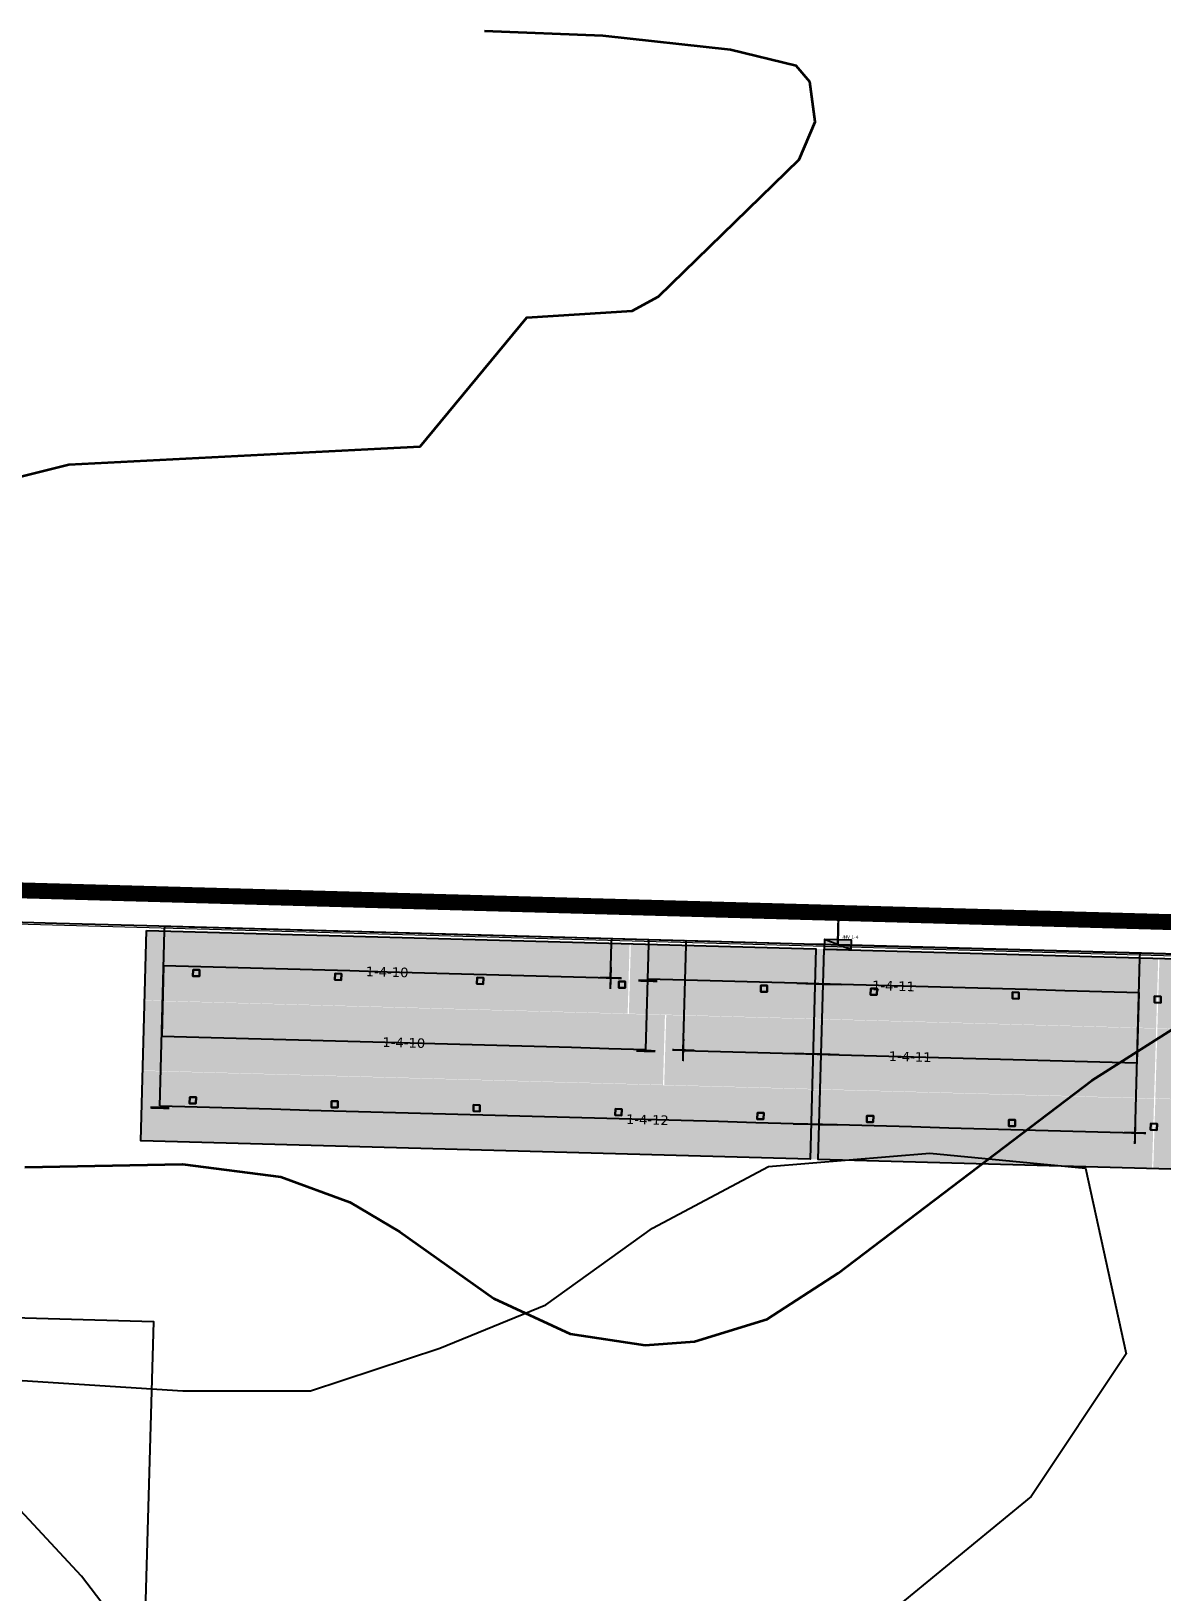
# Model space of a CAD drawing. Header units: metres. Extents: x 1477905 to 1478744, y 4202276 to 4202610.
# Drawn here: x 1478113.26 to 1478148.85, y 4202428.4 to 4202477.51 of the extents above; entities that cross this region are included whole.
import ezdxf

# ---------------------------------------------------------------- set-up
doc = ezdxf.new("R2010")
doc.units = ezdxf.units.M
doc.layers.add('Nouveau Terrain - CN - Courbes', color=22, linetype='Continuous', lineweight=0)
for name, color, linetype in [('PVcase AC Cables (Inverter - Transformer)', 181, 'Continuous'), ('PVcase DC Extensions', 170, 'Continuous'), ('PVcase Device Coloring', 7, 'Continuous'), ('PVcase Device Numbering', 7, 'Continuous'), ('PVcase Inverters', 7, 'Continuous'), ('PVcase Polarity Symbols', 7, 'Continuous'), ('PVcase Poles', 7, 'Continuous'), ('PVcase PV Area', 30, 'Continuous'), ('PVcase PV Modules (full frames)', 142, 'Continuous'), ('PVcase PV Modules (optimised)', 142, 'Continuous'), ('PVcase String Cables', 150, 'Continuous'), ('PVcase Stringing Numbers', 7, 'Continuous'), ('PVcase Strings', 92, 'Continuous'), ('PVcase Trenches', 7, 'Continuous')]:
    doc.layers.add(name, color=color, linetype=linetype)
doc.layers.add('PVcase Offsets', color=240, linetype='Continuous', plot=False)
doc.styles.get("Standard").update_dxf_attribs({"font": 'verdana.ttf'})
doc.styles.add('UBS-Style de texte', font='verdana.ttf')

# ---------------------------------------------------------------- blocks, each defined once
blk = doc.blocks.new('PVcase Inverter (1st tier)')
at = {"layer": 'PVcase Inverters', "color": 0}
blk.add_lwpolyline([(0, 0), (850, 0), (850, 300), (0, 300)], close=True, dxfattribs=at)
blk.add_lwpolyline([(850, 0), (0, 300)], dxfattribs=at)
blk = doc.blocks.new('3P18@15DEG F FX ID2 PVBlock')
at = {"layer": 'PVcase PV Modules (optimised)', "color": 0}
blk.add_polyline3d([(0, 0, 1.774), (21.067, -0.581, 1.774), (20.884, -7.199, 0), (-0.183, -6.618, 0)], close=True, dxfattribs=at)

msp = doc.modelspace()

# ---------------------------------------------------------------- hatches: boundary and pattern name
at = {"layer": 'PVcase Device Coloring', "true_color": 0x18bf00, "transparency": 33554582}
for points in [[(1478116.895, 4202449.21), (1478116.835, 4202447.01), (1478132.039, 4202446.591), (1478132.099, 4202448.791)], [(1478132.14, 4202448.789), (1478132.076, 4202446.59), (1478148.674, 4202446.132), (1478148.739, 4202448.332)], [(1478148.778, 4202448.331), (1478148.713, 4202446.131), (1478164.13, 4202445.706), (1478164.196, 4202447.905)], [(1478116.835, 4202447.001), (1478116.775, 4202444.801), (1478133.152, 4202444.349), (1478133.212, 4202446.549)], [(1478133.253, 4202446.548), (1478133.189, 4202444.348), (1478148.61, 4202443.923), (1478148.674, 4202446.123)], [(1478148.714, 4202446.121), (1478148.648, 4202443.922), (1478165.237, 4202443.464), (1478165.303, 4202445.664)], [(1478116.777, 4202444.791), (1478116.713, 4202442.592), (1478148.545, 4202441.714), (1478148.61, 4202443.913)], [(1478148.649, 4202443.912), (1478148.584, 4202441.713), (1478180.414, 4202440.835), (1478180.48, 4202443.034)]]:
    msp.add_hatch(color=92, dxfattribs=at).paths.add_polyline_path(points, flags=0)
at = {"layer": 'PVcase Device Coloring', "true_color": 0x18bf00, "transparency": 33554672}
msp.add_hatch(color=92, dxfattribs=at).paths.add_polyline_path([(1478138.233, 4202448.921), (1478138.225, 4202448.622), (1478139.075, 4202448.598), (1478139.083, 4202448.898)], flags=0)
msp.add_hatch(color=92, dxfattribs=at).paths.add_polyline_path([(1478138.233, 4202448.921), (1478138.225, 4202448.622), (1478139.075, 4202448.598), (1478139.083, 4202448.898)], flags=0)
msp.add_hatch(color=92, dxfattribs=at).paths.add_polyline_path([(1478138.233, 4202448.921), (1478138.225, 4202448.622), (1478139.075, 4202448.598), (1478139.083, 4202448.898)], flags=0)
msp.add_hatch(color=92, dxfattribs=at).paths.add_polyline_path([(1478138.233, 4202448.921), (1478138.225, 4202448.622), (1478139.075, 4202448.598), (1478139.083, 4202448.898)], flags=0)
msp.add_hatch(color=92, dxfattribs=at).paths.add_polyline_path([(1478138.233, 4202448.921), (1478138.225, 4202448.622), (1478139.075, 4202448.598), (1478139.083, 4202448.898)], flags=0)
msp.add_hatch(color=92, dxfattribs=at).paths.add_polyline_path([(1478138.233, 4202448.921), (1478138.225, 4202448.622), (1478139.075, 4202448.598), (1478139.083, 4202448.898)], flags=0)
msp.add_hatch(color=92, dxfattribs=at).paths.add_polyline_path([(1478138.233, 4202448.921), (1478138.225, 4202448.622), (1478139.075, 4202448.598), (1478139.083, 4202448.898)], flags=0)
msp.add_hatch(color=92, dxfattribs=at).paths.add_polyline_path([(1478138.233, 4202448.921), (1478138.225, 4202448.622), (1478139.075, 4202448.598), (1478139.083, 4202448.898)], flags=0)
msp.add_hatch(color=92, dxfattribs=at).paths.add_polyline_path([(1478138.233, 4202448.921), (1478138.225, 4202448.622), (1478139.075, 4202448.598), (1478139.083, 4202448.898)], flags=0)

# ---------------------------------------------------------------- linework, layer by layer
at = {"layer": 'Nouveau Terrain - CN - Courbes', "linetype": 'Continuous', "lineweight": 35}
for points in [[(1478125.506, 4202464.437, 82), (1478128.866, 4202468.497, 82), (1478132.183, 4202468.707, 82), (1478133.01, 4202469.159, 82), (1478137.433, 4202473.47, 82), (1478137.937, 4202474.652, 82), (1478137.776, 4202475.913, 82), (1478137.338, 4202476.419, 82), (1478135.275, 4202476.921, 82), (1478131.256, 4202477.367, 82), (1478127.534, 4202477.508, 82)], [(1478110.213, 4202462.816, 82), (1478114.445, 4202463.868, 82), (1478124.268, 4202464.374, 82)], [(1478124.268, 4202464.374, 82), (1478125.506, 4202464.437, 82)], [(1478113.061, 4202441.759, 81), (1478118.026, 4202441.852, 81), (1478121.124, 4202441.454, 81), (1478123.291, 4202440.657, 81), (1478124.869, 4202439.728, 81), (1478127.825, 4202437.629, 81), (1478130.232, 4202436.518, 81), (1478132.59, 4202436.16, 81), (1478134.138, 4202436.274, 81), (1478136.426, 4202436.971, 81), (1478138.664, 4202438.421, 81), (1478146.649, 4202444.488, 81), (1478149.72, 4202446.434, 81), (1478152.235, 4202447.276, 81), (1478155.841, 4202448.898, 81), (1478160.765, 4202449.574, 81), (1478172.526, 4202450.202, 81), (1478172.347, 4202450.954, 81), (1478169.458, 4202457.783, 81), (1478169.195, 4202457.751, 81)]]:
    msp.add_polyline3d(points, dxfattribs=at)
at = {"layer": 'PVcase AC Cables (Inverter - Transformer)'}
for points in [[(1478149.602, 4202449.358, 80.241), (1478146.609, 4202449.441, 80.349), (1478143.615, 4202449.523, 80.41), (1478140.622, 4202449.606, 80.47), (1478137.629, 4202449.688, 80.535), (1478134.636, 4202449.771, 80.592), (1478131.643, 4202449.854, 80.602), (1478128.65, 4202449.936, 80.612), (1478125.657, 4202450.019, 80.622), (1478122.664, 4202450.101, 80.583), (1478119.671, 4202450.184, 80.58), (1478116.677, 4202450.266, 80.581), (1478113.684, 4202450.349, 80.599), (1478110.691, 4202450.431, 80.628)], [(1478149.602, 4202449.358, 80.241), (1478146.609, 4202449.441, 80.349), (1478143.615, 4202449.523, 80.41), (1478140.622, 4202449.606, 80.47), (1478137.629, 4202449.688, 80.535), (1478134.636, 4202449.771, 80.592), (1478131.643, 4202449.854, 80.602), (1478128.65, 4202449.936, 80.612), (1478125.657, 4202450.019, 80.622), (1478122.664, 4202450.101, 80.583), (1478119.671, 4202450.184, 80.58), (1478116.677, 4202450.266, 80.581), (1478113.684, 4202450.349, 80.599), (1478110.691, 4202450.431, 80.628)], [(1478149.602, 4202449.358, 80.241), (1478146.609, 4202449.441, 80.349), (1478143.615, 4202449.523, 80.41), (1478140.622, 4202449.606, 80.47), (1478137.629, 4202449.688, 80.535), (1478134.636, 4202449.771, 80.592), (1478131.643, 4202449.854, 80.602), (1478128.65, 4202449.936, 80.612), (1478125.657, 4202450.019, 80.622), (1478122.664, 4202450.101, 80.583), (1478119.671, 4202450.184, 80.58), (1478116.677, 4202450.266, 80.581), (1478113.684, 4202450.349, 80.599), (1478110.691, 4202450.431, 80.628)], [(1478149.987, 4202449.348, 80.226), (1478147.022, 4202449.429, 80.341), (1478144.056, 4202449.511, 80.4), (1478141.091, 4202449.593, 80.46), (1478138.125, 4202449.675, 80.524), (1478135.16, 4202449.757, 80.589), (1478132.194, 4202449.838, 80.6), (1478129.229, 4202449.92, 80.61), (1478126.263, 4202450.002, 80.62), (1478123.297, 4202450.084, 80.584), (1478120.332, 4202450.166, 80.578), (1478117.366, 4202450.247, 80.579), (1478114.401, 4202450.329, 80.596), (1478111.435, 4202450.411, 80.623)], [(1478150.418, 4202449.336, 80.209), (1478147.483, 4202449.417, 80.324), (1478144.548, 4202449.498, 80.39), (1478141.613, 4202449.579, 80.449), (1478138.679, 4202449.659, 80.512), (1478138.669, 4202449.305, 80.502), (1478138.669, 4202449.305, 83.827), (1478138.654, 4202448.76, 83.827)]]:
    msp.add_polyline3d(points, dxfattribs=at)
at = {"layer": 'PVcase DC Extensions'}
for points in [[(1478137.365, 4202447.545, 83.537), (1478137.932, 4202447.529, 83.537), (1478138.193, 4202447.522, 83.535), (1478138.76, 4202447.506, 83.531)], [(1478138.695, 4202445.297, 82.939), (1478138.128, 4202445.313, 82.942), (1478137.872, 4202445.32, 82.945), (1478137.305, 4202445.335, 82.944)], [(1478137.245, 4202443.126, 82.352), (1478137.812, 4202443.111, 82.353), (1478138.064, 4202443.104, 82.35), (1478138.63, 4202443.088, 82.347)]]:
    msp.add_polyline3d(points, dxfattribs=at)
at = {"layer": 'PVcase Offsets'}
for points in [[(1478112.982, 4202435.047), (1478118.037, 4202434.718), (1478122.06, 4202434.723), (1478126.131, 4202436.063), (1478129.458, 4202437.43), (1478132.822, 4202439.834), (1478136.467, 4202441.783), (1478141.548, 4202442.196), (1478146.449, 4202441.725), (1478147.731, 4202435.887), (1478144.739, 4202431.39), (1478140.748, 4202428.117), (1478137.06, 4202424.981), (1478134.855, 4202421.644), (1478132.789, 4202418.005), (1478130.902, 4202415.251), (1478125.258, 4202411.591), (1478119.683, 4202409.859), (1478118.891, 4202406.16), (1478119.305, 4202398.939), (1478119.14, 4202388.647), (1478096.38, 4202392.049)], [(1478112.889, 4202419.903), (1478115.132, 4202420.12), (1478116.673, 4202421.55), (1478116.699, 4202426.45), (1478114.849, 4202428.892), (1478111.404, 4202432.579)]]:
    msp.add_lwpolyline(points, dxfattribs=at)
msp.add_lwpolyline([(1478090.198, 4202437.668), (1478117.111, 4202436.902), (1478116.673, 4202421.55), (1478089.761, 4202422.317)], close=True, dxfattribs=at)
at = {"layer": 'PVcase Poles'}
for points in [[(1478118.356, 4202447.773, 80.242), (1478118.362, 4202447.973, 80.242), (1478118.362, 4202447.973, 83.488), (1478118.356, 4202447.773, 83.434), (1478118.356, 4202447.773, 80.242), (1478118.556, 4202447.768, 80.242), (1478118.556, 4202447.768, 83.434), (1478118.356, 4202447.773, 83.434), (1478118.556, 4202447.768, 83.434), (1478118.562, 4202447.967, 83.488), (1478118.562, 4202447.967, 80.242), (1478118.556, 4202447.768, 80.242), (1478118.562, 4202447.967, 80.242), (1478118.362, 4202447.973, 80.242), (1478118.562, 4202447.967, 80.242), (1478118.562, 4202447.967, 83.488), (1478118.362, 4202447.973, 83.488)], [(1478122.824, 4202447.65, 80.219), (1478122.829, 4202447.85, 80.219), (1478122.829, 4202447.85, 83.493), (1478122.824, 4202447.65, 83.44), (1478122.824, 4202447.65, 80.219), (1478123.024, 4202447.644, 80.219), (1478123.024, 4202447.644, 83.44), (1478122.824, 4202447.65, 83.44), (1478123.024, 4202447.644, 83.44), (1478123.029, 4202447.844, 83.493), (1478123.029, 4202447.844, 80.219), (1478123.024, 4202447.644, 80.219), (1478123.029, 4202447.844, 80.219), (1478122.829, 4202447.85, 80.219), (1478123.029, 4202447.844, 80.219), (1478123.029, 4202447.844, 83.493), (1478122.829, 4202447.85, 83.493)], [(1478127.291, 4202447.527, 80.218), (1478127.297, 4202447.727, 80.218), (1478127.297, 4202447.727, 83.499), (1478127.291, 4202447.527, 83.445), (1478127.291, 4202447.527, 80.218), (1478127.491, 4202447.521, 80.218), (1478127.491, 4202447.521, 83.445), (1478127.291, 4202447.527, 83.445), (1478127.491, 4202447.521, 83.445), (1478127.496, 4202447.721, 83.499), (1478127.496, 4202447.721, 80.218), (1478127.491, 4202447.521, 80.218), (1478127.496, 4202447.721, 80.218), (1478127.297, 4202447.727, 80.218), (1478127.496, 4202447.721, 80.218), (1478127.496, 4202447.721, 83.499), (1478127.297, 4202447.727, 83.499)], [(1478131.758, 4202447.403, 80.194), (1478131.764, 4202447.603, 80.194), (1478131.764, 4202447.603, 83.504), (1478131.758, 4202447.403, 83.45), (1478131.758, 4202447.403, 80.194), (1478131.958, 4202447.398, 80.194), (1478131.958, 4202447.398, 83.451), (1478131.758, 4202447.403, 83.45), (1478131.958, 4202447.398, 83.451), (1478131.964, 4202447.598, 83.504), (1478131.964, 4202447.598, 80.194), (1478131.958, 4202447.398, 80.194), (1478131.964, 4202447.598, 80.194), (1478131.764, 4202447.603, 80.194), (1478131.964, 4202447.598, 80.194), (1478131.964, 4202447.598, 83.504), (1478131.764, 4202447.603, 83.504)], [(1478136.226, 4202447.28, 80.156), (1478136.231, 4202447.48, 80.156), (1478136.231, 4202447.48, 83.509), (1478136.226, 4202447.28, 83.456), (1478136.226, 4202447.28, 80.156), (1478136.426, 4202447.275, 80.156), (1478136.426, 4202447.275, 83.456), (1478136.226, 4202447.28, 83.456), (1478136.426, 4202447.275, 83.456), (1478136.431, 4202447.475, 83.51), (1478136.431, 4202447.475, 80.156), (1478136.426, 4202447.275, 80.156), (1478136.431, 4202447.475, 80.156), (1478136.231, 4202447.48, 80.156), (1478136.431, 4202447.475, 80.156), (1478136.431, 4202447.475, 83.51), (1478136.231, 4202447.48, 83.509)], [(1478139.684, 4202447.185, 80.134), (1478139.689, 4202447.385, 80.134), (1478139.689, 4202447.385, 83.5), (1478139.684, 4202447.185, 83.446), (1478139.684, 4202447.185, 80.134), (1478139.884, 4202447.179, 80.134), (1478139.884, 4202447.179, 83.445), (1478139.684, 4202447.185, 83.446), (1478139.884, 4202447.179, 83.445), (1478139.889, 4202447.379, 83.499), (1478139.889, 4202447.379, 80.134), (1478139.884, 4202447.179, 80.134), (1478139.889, 4202447.379, 80.134), (1478139.689, 4202447.385, 80.134), (1478139.889, 4202447.379, 80.134), (1478139.889, 4202447.379, 83.499), (1478139.689, 4202447.385, 83.5)], [(1478144.151, 4202447.062, 80.105), (1478144.156, 4202447.262, 80.105), (1478144.156, 4202447.262, 83.473), (1478144.151, 4202447.062, 83.419), (1478144.151, 4202447.062, 80.105), (1478144.351, 4202447.056, 80.105), (1478144.351, 4202447.056, 83.418), (1478144.151, 4202447.062, 83.419), (1478144.351, 4202447.056, 83.418), (1478144.356, 4202447.256, 83.472), (1478144.356, 4202447.256, 80.105), (1478144.351, 4202447.056, 80.105), (1478144.356, 4202447.256, 80.105), (1478144.156, 4202447.262, 80.105), (1478144.356, 4202447.256, 80.105), (1478144.356, 4202447.256, 83.472), (1478144.156, 4202447.262, 83.473)], [(1478148.618, 4202446.938, 80.035), (1478148.624, 4202447.138, 80.035), (1478148.624, 4202447.138, 83.446), (1478148.618, 4202446.938, 83.392), (1478148.618, 4202446.938, 80.035), (1478148.818, 4202446.933, 80.035), (1478148.818, 4202446.933, 83.391), (1478148.618, 4202446.938, 83.392), (1478148.818, 4202446.933, 83.391), (1478148.824, 4202447.133, 83.445), (1478148.824, 4202447.133, 80.035), (1478148.818, 4202446.933, 80.035), (1478148.824, 4202447.133, 80.035), (1478148.624, 4202447.138, 80.035), (1478148.824, 4202447.133, 80.035), (1478148.824, 4202447.133, 83.445), (1478148.624, 4202447.138, 83.446)], [(1478118.247, 4202443.764, 80.079), (1478118.253, 4202443.963, 80.079), (1478118.253, 4202443.963, 82.413), (1478118.247, 4202443.764, 82.359), (1478118.247, 4202443.764, 80.079), (1478118.447, 4202443.758, 80.079), (1478118.447, 4202443.758, 82.36), (1478118.247, 4202443.764, 82.359), (1478118.447, 4202443.758, 82.36), (1478118.453, 4202443.958, 82.413), (1478118.453, 4202443.958, 80.079), (1478118.447, 4202443.758, 80.079), (1478118.453, 4202443.958, 80.079), (1478118.253, 4202443.963, 80.079), (1478118.453, 4202443.958, 80.079), (1478118.453, 4202443.958, 82.413), (1478118.253, 4202443.963, 82.413)], [(1478122.714, 4202443.64, 80.077), (1478122.72, 4202443.84, 80.077), (1478122.72, 4202443.84, 82.418), (1478122.714, 4202443.64, 82.365), (1478122.714, 4202443.64, 80.077), (1478122.914, 4202443.635, 80.077), (1478122.914, 4202443.635, 82.365), (1478122.714, 4202443.64, 82.365), (1478122.914, 4202443.635, 82.365), (1478122.92, 4202443.835, 82.419), (1478122.92, 4202443.835, 80.077), (1478122.914, 4202443.635, 80.077), (1478122.92, 4202443.835, 80.077), (1478122.72, 4202443.84, 80.077), (1478122.92, 4202443.835, 80.077), (1478122.92, 4202443.835, 82.419), (1478122.72, 4202443.84, 82.418)], [(1478127.182, 4202443.517, 80.126), (1478127.187, 4202443.717, 80.126), (1478127.187, 4202443.717, 82.424), (1478127.182, 4202443.517, 82.37), (1478127.182, 4202443.517, 80.126), (1478127.382, 4202443.512, 80.126), (1478127.382, 4202443.512, 82.371), (1478127.182, 4202443.517, 82.37), (1478127.382, 4202443.512, 82.371), (1478127.387, 4202443.712, 82.424), (1478127.387, 4202443.712, 80.126), (1478127.382, 4202443.512, 80.126), (1478127.387, 4202443.712, 80.126), (1478127.187, 4202443.717, 80.126), (1478127.387, 4202443.712, 80.126), (1478127.387, 4202443.712, 82.424), (1478127.187, 4202443.717, 82.424)], [(1478131.649, 4202443.394, 80.139), (1478131.655, 4202443.594, 80.139), (1478131.655, 4202443.594, 82.429), (1478131.649, 4202443.394, 82.376), (1478131.649, 4202443.394, 80.139), (1478131.849, 4202443.388, 80.139), (1478131.849, 4202443.388, 82.376), (1478131.649, 4202443.394, 82.376), (1478131.849, 4202443.388, 82.376), (1478131.855, 4202443.588, 82.43), (1478131.855, 4202443.588, 80.139), (1478131.849, 4202443.388, 80.139), (1478131.855, 4202443.588, 80.139), (1478131.655, 4202443.594, 80.139), (1478131.855, 4202443.588, 80.139), (1478131.855, 4202443.588, 82.43), (1478131.655, 4202443.594, 82.429)], [(1478136.116, 4202443.271, 80.093), (1478136.122, 4202443.471, 80.093), (1478136.122, 4202443.471, 82.435), (1478136.116, 4202443.271, 82.381), (1478136.116, 4202443.271, 80.093), (1478136.316, 4202443.265, 80.093), (1478136.316, 4202443.265, 82.381), (1478136.116, 4202443.271, 82.381), (1478136.316, 4202443.265, 82.381), (1478136.322, 4202443.465, 82.435), (1478136.322, 4202443.465, 80.093), (1478136.316, 4202443.265, 80.093), (1478136.322, 4202443.465, 80.093), (1478136.122, 4202443.471, 80.093), (1478136.322, 4202443.465, 80.093), (1478136.322, 4202443.465, 82.435), (1478136.122, 4202443.471, 82.435)], [(1478139.567, 4202443.176, 80.056), (1478139.572, 4202443.375, 80.056), (1478139.572, 4202443.375, 82.425), (1478139.567, 4202443.176, 82.371), (1478139.567, 4202443.176, 80.056), (1478139.767, 4202443.17, 80.056), (1478139.767, 4202443.17, 82.37), (1478139.567, 4202443.176, 82.371), (1478139.767, 4202443.17, 82.37), (1478139.772, 4202443.37, 82.424), (1478139.772, 4202443.37, 80.056), (1478139.767, 4202443.17, 80.056), (1478139.772, 4202443.37, 80.056), (1478139.572, 4202443.375, 80.056), (1478139.772, 4202443.37, 80.056), (1478139.772, 4202443.37, 82.424), (1478139.572, 4202443.375, 82.425)], [(1478144.034, 4202443.052, 80.008), (1478144.039, 4202443.252, 80.008), (1478144.039, 4202443.252, 82.398), (1478144.034, 4202443.052, 82.344), (1478144.034, 4202443.052, 80.008), (1478144.234, 4202443.047, 80.008), (1478144.234, 4202443.047, 82.343), (1478144.034, 4202443.052, 82.344), (1478144.234, 4202443.047, 82.343), (1478144.239, 4202443.247, 82.397), (1478144.239, 4202443.247, 80.008), (1478144.234, 4202443.047, 80.008), (1478144.239, 4202443.247, 80.008), (1478144.039, 4202443.252, 80.008), (1478144.239, 4202443.247, 80.008), (1478144.239, 4202443.247, 82.397), (1478144.039, 4202443.252, 82.398)], [(1478148.501, 4202442.929, 79.968), (1478148.507, 4202443.129, 79.968), (1478148.507, 4202443.129, 82.371), (1478148.501, 4202442.929, 82.317), (1478148.501, 4202442.929, 79.968), (1478148.701, 4202442.924, 79.968), (1478148.701, 4202442.924, 82.316), (1478148.501, 4202442.929, 82.317), (1478148.701, 4202442.924, 82.316), (1478148.706, 4202443.124, 82.37), (1478148.706, 4202443.124, 79.968), (1478148.701, 4202442.924, 79.968), (1478148.706, 4202443.124, 79.968), (1478148.507, 4202443.129, 79.968), (1478148.706, 4202443.124, 79.968), (1478148.706, 4202443.124, 82.37), (1478148.507, 4202443.129, 82.371)]]:
    msp.add_polyline3d(points, dxfattribs=at)
at = {"layer": 'PVcase PV Area', "color": 92, "lineweight": 0, "ltscale": 0.3}
msp.add_lwpolyline([(1478081.196, 4202309.408, -0.05134), (1478078.781, 4202309.865), (1478063.363, 4202314.461, 0.058054), (1478060.627, 4202314.942, 0.017649), (1478045.522, 4202315.281), (1477980.305, 4202315.383), (1477969.227, 4202315.4, -0.598148), (1477963.41, 4202326.277), (1477966.524, 4202330.958), (1477988.681, 4202364.268), (1478000.257, 4202382.239), (1478010.317, 4202397.724), (1478024.479, 4202416.972), (1478037.541, 4202436.83), (1478046.88, 4202449.341), (1478048.926, 4202451.178), (1478191.473, 4202447.246, 0.106414), (1478196.779, 4202442.746), (1478193.704, 4202331.24), (1478155.058, 4202322.183, 0.216636), (1478133.907, 4202308.191, -0.226499), (1478128.459, 4202305.404), (1478120.587, 4202306.07)], format="xyb", close=True, dxfattribs=at)
at = {"layer": 'PVcase String Cables'}
for points in [[(1478049.315, 4202445.551, 83.166), (1478049.468, 4202451.07, 84.645), (1478049.472, 4202451.22, 84.645), (1478069.985, 4202450.654, 84.457), (1478070.234, 4202450.647, 84.461), (1478091.299, 4202450.066, 84.774), (1478091.299, 4202450.066, 81.2), (1478094.143, 4202449.987, 81.2), (1478096.988, 4202449.909, 81.2), (1478099.832, 4202449.831, 81.039), (1478102.677, 4202449.752, 80.87), (1478105.521, 4202449.674, 80.739), (1478108.366, 4202449.595, 80.611), (1478111.21, 4202449.517, 80.582), (1478114.055, 4202449.438, 80.557), (1478116.899, 4202449.36, 80.54), (1478116.899, 4202449.36, 83.806), (1478137.966, 4202448.779, 83.832), (1478138.229, 4202448.772, 83.829), (1478138.654, 4202448.76, 83.827)], [(1478063.518, 4202449.582, 84.221), (1478063.549, 4202450.681, 84.516), (1478063.553, 4202450.831, 84.516), (1478069.985, 4202450.654, 84.457), (1478070.234, 4202450.647, 84.461), (1478091.299, 4202450.066, 84.774), (1478091.299, 4202450.066, 81.2), (1478094.143, 4202449.987, 81.2), (1478096.988, 4202449.909, 81.2), (1478099.832, 4202449.831, 81.039), (1478102.677, 4202449.752, 80.87), (1478105.521, 4202449.674, 80.739), (1478108.366, 4202449.595, 80.611), (1478111.21, 4202449.517, 80.582), (1478114.055, 4202449.438, 80.557), (1478116.899, 4202449.36, 80.54), (1478116.899, 4202449.36, 83.806), (1478137.966, 4202448.779, 83.832), (1478138.229, 4202448.772, 83.829), (1478138.654, 4202448.76, 83.827)], [(1478064.624, 4202447.34, 83.619), (1478064.716, 4202450.649, 84.506), (1478064.72, 4202450.799, 84.506), (1478069.985, 4202450.654, 84.457), (1478070.234, 4202450.647, 84.461), (1478091.299, 4202450.066, 84.774), (1478091.299, 4202450.066, 81.2), (1478094.143, 4202449.987, 81.2), (1478096.988, 4202449.909, 81.2), (1478099.832, 4202449.831, 81.039), (1478102.677, 4202449.752, 80.87), (1478105.521, 4202449.674, 80.739), (1478108.366, 4202449.595, 80.611), (1478111.21, 4202449.517, 80.582), (1478114.055, 4202449.438, 80.557), (1478116.899, 4202449.36, 80.54), (1478116.899, 4202449.36, 83.806), (1478137.966, 4202448.779, 83.832), (1478138.229, 4202448.772, 83.829), (1478138.654, 4202448.76, 83.827)], [(1478064.691, 4202449.549, 84.211), (1478064.721, 4202450.649, 84.506), (1478064.725, 4202450.799, 84.506), (1478069.985, 4202450.654, 84.457), (1478070.234, 4202450.647, 84.461), (1478091.299, 4202450.066, 84.774), (1478091.299, 4202450.066, 81.2), (1478094.143, 4202449.987, 81.2), (1478096.988, 4202449.909, 81.2), (1478099.832, 4202449.831, 81.039), (1478102.677, 4202449.752, 80.87), (1478105.521, 4202449.674, 80.739), (1478108.366, 4202449.595, 80.611), (1478111.21, 4202449.517, 80.582), (1478114.055, 4202449.438, 80.557), (1478116.899, 4202449.36, 80.54), (1478116.899, 4202449.36, 83.806), (1478137.966, 4202448.779, 83.832), (1478138.229, 4202448.772, 83.829), (1478138.654, 4202448.76, 83.827)], [(1478065.797, 4202447.308, 83.608), (1478065.888, 4202450.617, 84.495), (1478065.892, 4202450.767, 84.495), (1478069.985, 4202450.654, 84.457), (1478070.234, 4202450.647, 84.461), (1478091.299, 4202450.066, 84.774), (1478091.299, 4202450.066, 81.2), (1478094.143, 4202449.987, 81.2), (1478096.988, 4202449.909, 81.2), (1478099.832, 4202449.831, 81.039), (1478102.677, 4202449.752, 80.87), (1478105.521, 4202449.674, 80.739), (1478108.366, 4202449.595, 80.611), (1478111.21, 4202449.517, 80.582), (1478114.055, 4202449.438, 80.557), (1478116.899, 4202449.36, 80.54), (1478116.899, 4202449.36, 83.806), (1478137.966, 4202448.779, 83.832), (1478138.229, 4202448.772, 83.829), (1478138.654, 4202448.76, 83.827)], [(1478080.046, 4202444.704, 83.129), (1478080.199, 4202450.222, 84.609), (1478080.203, 4202450.372, 84.609), (1478091.299, 4202450.066, 84.774), (1478091.299, 4202450.066, 81.2), (1478094.143, 4202449.987, 81.2), (1478096.988, 4202449.909, 81.2), (1478099.832, 4202449.831, 81.039), (1478102.677, 4202449.752, 80.87), (1478105.521, 4202449.674, 80.739), (1478108.366, 4202449.595, 80.611), (1478111.21, 4202449.517, 80.582), (1478114.055, 4202449.438, 80.557), (1478116.899, 4202449.36, 80.54), (1478116.899, 4202449.36, 83.806), (1478137.966, 4202448.779, 83.832), (1478138.229, 4202448.772, 83.829), (1478138.654, 4202448.76, 83.827)], [(1478081.323, 4202449.09, 84.331), (1478081.353, 4202450.19, 84.626), (1478081.357, 4202450.34, 84.626), (1478091.299, 4202450.066, 84.774), (1478091.299, 4202450.066, 81.2), (1478094.143, 4202449.987, 81.2), (1478096.988, 4202449.909, 81.2), (1478099.832, 4202449.831, 81.039), (1478102.677, 4202449.752, 80.87), (1478105.521, 4202449.674, 80.739), (1478108.366, 4202449.595, 80.611), (1478111.21, 4202449.517, 80.582), (1478114.055, 4202449.438, 80.557), (1478116.899, 4202449.36, 80.54), (1478116.899, 4202449.36, 83.806), (1478137.966, 4202448.779, 83.832), (1478138.229, 4202448.772, 83.829), (1478138.654, 4202448.76, 83.827)], [(1478138.654, 4202448.76, 83.827), (1478138.669, 4202449.305, 83.827), (1478138.669, 4202449.305, 80.502), (1478138.684, 4202449.859, 80.517), (1478135.747, 4202449.94, 80.581), (1478132.81, 4202450.021, 80.606), (1478129.874, 4202450.102, 80.616), (1478126.937, 4202450.183, 80.626), (1478124, 4202450.264, 80.602), (1478121.063, 4202450.345, 80.59), (1478118.126, 4202450.426, 80.586), (1478115.189, 4202450.507, 80.596), (1478112.252, 4202450.588, 80.619)], [(1478138.654, 4202448.76, 83.827), (1478138.669, 4202449.305, 83.827), (1478138.669, 4202449.305, 80.502), (1478138.684, 4202449.859, 80.517), (1478135.747, 4202449.94, 80.581), (1478132.81, 4202450.021, 80.606), (1478129.874, 4202450.102, 80.616), (1478126.937, 4202450.183, 80.626), (1478124, 4202450.264, 80.602), (1478121.063, 4202450.345, 80.59), (1478118.126, 4202450.426, 80.586), (1478115.189, 4202450.507, 80.596), (1478112.252, 4202450.588, 80.619)], [(1478138.654, 4202448.76, 83.827), (1478138.669, 4202449.305, 83.827), (1478138.669, 4202449.305, 80.502), (1478138.684, 4202449.859, 80.517), (1478135.747, 4202449.94, 80.581), (1478132.81, 4202450.021, 80.606), (1478129.874, 4202450.102, 80.616), (1478126.937, 4202450.183, 80.626), (1478124, 4202450.264, 80.602), (1478121.063, 4202450.345, 80.59), (1478118.126, 4202450.426, 80.586), (1478115.189, 4202450.507, 80.596), (1478112.252, 4202450.588, 80.619)], [(1478138.654, 4202448.76, 83.827), (1478138.669, 4202449.305, 83.827), (1478138.669, 4202449.305, 80.502), (1478138.684, 4202449.859, 80.517), (1478135.747, 4202449.94, 80.581), (1478132.81, 4202450.021, 80.606), (1478129.874, 4202450.102, 80.616), (1478126.937, 4202450.183, 80.626), (1478124, 4202450.264, 80.602), (1478121.063, 4202450.345, 80.59), (1478118.126, 4202450.426, 80.586), (1478115.189, 4202450.507, 80.596), (1478112.252, 4202450.588, 80.619)], [(1478138.654, 4202448.76, 83.827), (1478138.669, 4202449.305, 83.827), (1478138.669, 4202449.305, 80.502), (1478138.684, 4202449.859, 80.517), (1478135.747, 4202449.94, 80.581), (1478132.81, 4202450.021, 80.606), (1478129.874, 4202450.102, 80.616), (1478126.937, 4202450.183, 80.626), (1478124, 4202450.264, 80.602), (1478121.063, 4202450.345, 80.59), (1478118.126, 4202450.426, 80.586), (1478115.189, 4202450.507, 80.596), (1478112.252, 4202450.588, 80.619)], [(1478138.654, 4202448.76, 83.827), (1478138.669, 4202449.305, 83.827), (1478138.669, 4202449.305, 80.502), (1478138.684, 4202449.859, 80.517), (1478135.747, 4202449.94, 80.581), (1478132.81, 4202450.021, 80.606), (1478129.874, 4202450.102, 80.616), (1478126.937, 4202450.183, 80.626), (1478124, 4202450.264, 80.602), (1478121.063, 4202450.345, 80.59), (1478118.126, 4202450.426, 80.586), (1478115.189, 4202450.507, 80.596), (1478112.252, 4202450.588, 80.619)], [(1478138.654, 4202448.76, 83.827), (1478138.669, 4202449.305, 83.827), (1478138.669, 4202449.305, 80.502), (1478138.684, 4202449.859, 80.517), (1478135.747, 4202449.94, 80.581), (1478132.81, 4202450.021, 80.606), (1478129.874, 4202450.102, 80.616), (1478126.937, 4202450.183, 80.626), (1478124, 4202450.264, 80.602), (1478121.063, 4202450.345, 80.59), (1478118.126, 4202450.426, 80.586), (1478115.189, 4202450.507, 80.596), (1478112.252, 4202450.588, 80.619)], [(1478138.654, 4202448.76, 83.827), (1478138.669, 4202449.305, 83.827), (1478138.669, 4202449.305, 80.502), (1478138.684, 4202449.859, 80.517), (1478135.747, 4202449.94, 80.581), (1478132.81, 4202450.021, 80.606), (1478129.874, 4202450.102, 80.616), (1478126.937, 4202450.183, 80.626), (1478124, 4202450.264, 80.602), (1478121.063, 4202450.345, 80.59), (1478118.126, 4202450.426, 80.586), (1478115.189, 4202450.507, 80.596), (1478112.252, 4202450.588, 80.619)], [(1478138.654, 4202448.76, 83.827), (1478138.669, 4202449.305, 83.827), (1478138.669, 4202449.305, 80.502), (1478138.684, 4202449.859, 80.517), (1478135.747, 4202449.94, 80.581), (1478132.81, 4202450.021, 80.606), (1478129.874, 4202450.102, 80.616), (1478126.937, 4202450.183, 80.626), (1478124, 4202450.264, 80.602), (1478121.063, 4202450.345, 80.59), (1478118.126, 4202450.426, 80.586), (1478115.189, 4202450.507, 80.596), (1478112.252, 4202450.588, 80.619)], [(1478138.654, 4202448.76, 83.827), (1478138.669, 4202449.305, 83.827), (1478138.669, 4202449.305, 80.502), (1478138.684, 4202449.859, 80.517), (1478135.747, 4202449.94, 80.581), (1478132.81, 4202450.021, 80.606), (1478129.874, 4202450.102, 80.616), (1478126.937, 4202450.183, 80.626), (1478124, 4202450.264, 80.602), (1478121.063, 4202450.345, 80.59), (1478118.126, 4202450.426, 80.586), (1478115.189, 4202450.507, 80.596), (1478112.252, 4202450.588, 80.619)], [(1478090.598, 4202444.413, 83.286), (1478090.75, 4202449.931, 84.766), (1478090.754, 4202450.081, 84.766), (1478091.299, 4202450.066, 84.774), (1478091.299, 4202450.066, 81.2), (1478094.143, 4202449.987, 81.2), (1478096.988, 4202449.909, 81.2), (1478099.832, 4202449.831, 81.039), (1478102.677, 4202449.752, 80.87), (1478105.521, 4202449.674, 80.739), (1478108.366, 4202449.595, 80.611), (1478111.21, 4202449.517, 80.582), (1478114.055, 4202449.438, 80.557), (1478116.899, 4202449.36, 80.54), (1478116.899, 4202449.36, 83.806), (1478137.966, 4202448.779, 83.832), (1478138.229, 4202448.772, 83.829), (1478138.654, 4202448.76, 83.827)], [(1478117.311, 4202443.676, 82.328), (1478117.464, 4202449.194, 83.807), (1478117.468, 4202449.344, 83.807), (1478137.966, 4202448.779, 83.832), (1478138.229, 4202448.772, 83.829), (1478138.654, 4202448.76, 83.827)], [(1478131.503, 4202447.706, 83.529), (1478131.533, 4202448.806, 83.824), (1478131.537, 4202448.956, 83.824), (1478137.966, 4202448.779, 83.832), (1478138.229, 4202448.772, 83.829), (1478138.654, 4202448.76, 83.827)], [(1478132.615, 4202445.465, 82.939), (1478132.706, 4202448.774, 83.826), (1478132.71, 4202448.924, 83.826), (1478137.966, 4202448.779, 83.832), (1478138.229, 4202448.772, 83.829), (1478138.654, 4202448.76, 83.827)], [(1478132.675, 4202447.674, 83.531), (1478132.705, 4202448.774, 83.826), (1478132.71, 4202448.924, 83.826), (1478137.966, 4202448.779, 83.832), (1478138.229, 4202448.772, 83.829), (1478138.654, 4202448.76, 83.827)], [(1478133.787, 4202445.433, 82.94), (1478133.879, 4202448.741, 83.827), (1478133.883, 4202448.891, 83.827), (1478137.966, 4202448.779, 83.832), (1478138.229, 4202448.772, 83.829), (1478138.654, 4202448.76, 83.827)], [(1478163.596, 4202446.821, 83.375), (1478163.627, 4202447.921, 83.67), (1478163.631, 4202448.071, 83.67), (1478159.549, 4202448.184, 83.702), (1478159.296, 4202448.191, 83.702), (1478138.654, 4202448.76, 83.827)], [(1478164.703, 4202444.58, 82.774), (1478164.794, 4202447.889, 83.661), (1478164.799, 4202448.039, 83.661), (1478159.549, 4202448.184, 83.702), (1478159.296, 4202448.191, 83.702), (1478138.654, 4202448.76, 83.827)], [(1478165.876, 4202444.547, 82.765), (1478165.967, 4202447.856, 83.652), (1478165.971, 4202448.006, 83.652), (1478159.549, 4202448.184, 83.702), (1478159.296, 4202448.191, 83.702), (1478138.654, 4202448.76, 83.827)], [(1478164.769, 4202446.789, 83.366), (1478164.799, 4202447.889, 83.661), (1478164.803, 4202448.039, 83.661), (1478159.549, 4202448.184, 83.702), (1478159.296, 4202448.191, 83.702), (1478138.654, 4202448.76, 83.827)], [(1478179.88, 4202441.95, 82.062), (1478180.033, 4202447.469, 83.542), (1478180.037, 4202447.618, 83.542), (1478159.549, 4202448.184, 83.702), (1478159.296, 4202448.191, 83.702), (1478138.654, 4202448.76, 83.827)], [(1478149.183, 4202442.797, 82.283), (1478149.335, 4202448.315, 83.762), (1478149.34, 4202448.465, 83.762), (1478138.654, 4202448.76, 83.827)], [(1478148.011, 4202442.829, 82.29), (1478148.163, 4202448.348, 83.769), (1478148.167, 4202448.497, 83.769), (1478138.654, 4202448.76, 83.827)], [(1478138.654, 4202448.76, 83.827), (1478159.296, 4202448.191, 83.702), (1478159.549, 4202448.184, 83.702), (1478180.615, 4202447.602, 83.537), (1478180.938, 4202447.594, 83.519), (1478191.44, 4202447.304, 83.014), (1478191.44, 4202447.304, 79.176), (1478192.475, 4202447.275, 79.124), (1478194.206, 4202445.779, 79.094), (1478195.937, 4202444.283, 79.064), (1478197.668, 4202442.787, 79.033), (1478197.607, 4202440.579, 79.137), (1478197.547, 4202438.371, 79.2), (1478197.486, 4202436.163, 79.2), (1478196.599, 4202436.188, 79.203), (1478196.599, 4202436.188, 83.176), (1478175.536, 4202436.769, 83.56), (1478175.257, 4202436.777, 83.565), (1478168.827, 4202436.954, 83.582), (1478168.823, 4202436.804, 83.582), (1478168.792, 4202435.704, 83.287)], [(1478138.654, 4202448.76, 83.827), (1478159.296, 4202448.191, 83.702), (1478159.549, 4202448.184, 83.702), (1478180.615, 4202447.602, 83.537), (1478180.938, 4202447.594, 83.519), (1478191.44, 4202447.304, 83.014), (1478191.44, 4202447.304, 79.176), (1478192.475, 4202447.275, 79.124), (1478194.206, 4202445.779, 79.094), (1478195.937, 4202444.283, 79.064), (1478197.668, 4202442.787, 79.033), (1478197.607, 4202440.579, 79.137), (1478197.547, 4202438.371, 79.2), (1478197.486, 4202436.163, 79.2), (1478196.599, 4202436.188, 79.203), (1478196.599, 4202436.188, 83.176), (1478175.536, 4202436.769, 83.56), (1478175.257, 4202436.777, 83.565), (1478169.998, 4202436.922, 83.579), (1478169.994, 4202436.772, 83.579), (1478169.903, 4202433.463, 82.692)], [(1478138.654, 4202448.76, 83.827), (1478159.296, 4202448.191, 83.702), (1478159.549, 4202448.184, 83.702), (1478180.615, 4202447.602, 83.537), (1478180.938, 4202447.594, 83.519), (1478191.44, 4202447.304, 83.014), (1478191.44, 4202447.304, 79.176), (1478192.475, 4202447.275, 79.124), (1478194.206, 4202445.779, 79.094), (1478195.937, 4202444.283, 79.064), (1478197.668, 4202442.787, 79.033), (1478197.607, 4202440.579, 79.137), (1478197.547, 4202438.371, 79.2), (1478197.486, 4202436.163, 79.2), (1478196.599, 4202436.188, 79.203), (1478196.599, 4202436.188, 83.176), (1478196.005, 4202436.204, 83.187), (1478196.001, 4202436.054, 83.187), (1478195.848, 4202430.536, 81.708)], [(1478138.654, 4202448.76, 83.827), (1478159.296, 4202448.191, 83.702), (1478159.549, 4202448.184, 83.702), (1478180.615, 4202447.602, 83.537), (1478180.938, 4202447.594, 83.519), (1478191.44, 4202447.304, 83.014), (1478191.44, 4202447.304, 79.176), (1478192.475, 4202447.275, 79.124), (1478194.206, 4202445.779, 79.094), (1478195.937, 4202444.283, 79.064), (1478197.668, 4202442.787, 79.033), (1478197.607, 4202440.579, 79.137), (1478197.547, 4202438.371, 79.2), (1478197.486, 4202436.163, 79.2), (1478196.599, 4202436.188, 79.203), (1478196.599, 4202436.188, 83.176), (1478186.647, 4202436.462, 83.358), (1478186.643, 4202436.312, 83.358), (1478186.613, 4202435.213, 83.063)], [(1478138.654, 4202448.76, 83.827), (1478159.296, 4202448.191, 83.702), (1478159.549, 4202448.184, 83.702), (1478180.615, 4202447.602, 83.537), (1478180.938, 4202447.594, 83.519), (1478191.44, 4202447.304, 83.014), (1478191.44, 4202447.304, 79.176), (1478192.475, 4202447.275, 79.124), (1478194.206, 4202445.779, 79.094), (1478195.937, 4202444.283, 79.064), (1478197.668, 4202442.787, 79.033), (1478197.607, 4202440.579, 79.137), (1478197.547, 4202438.371, 79.2), (1478197.486, 4202436.163, 79.2), (1478196.599, 4202436.188, 79.203), (1478196.599, 4202436.188, 83.176), (1478175.536, 4202436.769, 83.56), (1478175.257, 4202436.777, 83.565), (1478171.171, 4202436.889, 83.576), (1478171.166, 4202436.739, 83.576), (1478171.075, 4202433.43, 82.689)], [(1478138.654, 4202448.76, 83.827), (1478159.296, 4202448.191, 83.702), (1478159.549, 4202448.184, 83.702), (1478180.615, 4202447.602, 83.537), (1478180.938, 4202447.594, 83.519), (1478191.44, 4202447.304, 83.014), (1478191.44, 4202447.304, 79.176), (1478192.475, 4202447.275, 79.124), (1478194.206, 4202445.779, 79.094), (1478195.937, 4202444.283, 79.064), (1478197.668, 4202442.787, 79.033), (1478197.607, 4202440.579, 79.137), (1478197.547, 4202438.371, 79.2), (1478197.486, 4202436.163, 79.2), (1478196.599, 4202436.188, 79.203), (1478196.599, 4202436.188, 83.176), (1478175.536, 4202436.769, 83.56), (1478175.257, 4202436.777, 83.565), (1478170, 4202436.922, 83.579), (1478169.995, 4202436.772, 83.579), (1478169.965, 4202435.672, 83.284)], [(1478138.654, 4202448.76, 83.827), (1478159.296, 4202448.191, 83.702), (1478159.549, 4202448.184, 83.702), (1478180.615, 4202447.602, 83.537), (1478180.938, 4202447.594, 83.519), (1478191.44, 4202447.304, 83.014), (1478191.44, 4202447.304, 79.176), (1478192.475, 4202447.275, 79.124), (1478194.206, 4202445.779, 79.094), (1478195.937, 4202444.283, 79.064), (1478197.668, 4202442.787, 79.033), (1478197.607, 4202440.579, 79.137), (1478197.547, 4202438.371, 79.2), (1478197.486, 4202436.163, 79.2), (1478196.599, 4202436.188, 79.203), (1478196.599, 4202436.188, 83.176), (1478185.454, 4202436.495, 83.38), (1478185.449, 4202436.345, 83.38), (1478185.297, 4202430.827, 81.9)], [(1478138.654, 4202448.76, 83.827), (1478159.296, 4202448.191, 83.702), (1478159.549, 4202448.184, 83.702), (1478180.615, 4202447.602, 83.537), (1478180.938, 4202447.594, 83.519), (1478191.44, 4202447.304, 83.014), (1478191.44, 4202447.304, 79.176), (1478192.475, 4202447.275, 79.124), (1478194.206, 4202445.779, 79.094), (1478195.937, 4202444.283, 79.064), (1478197.668, 4202442.787, 79.033), (1478197.607, 4202440.579, 79.137), (1478197.547, 4202438.371, 79.2), (1478197.486, 4202436.163, 79.2), (1478196.599, 4202436.188, 79.203), (1478196.599, 4202436.188, 83.176), (1478175.536, 4202436.769, 83.56), (1478175.257, 4202436.777, 83.565), (1478154.753, 4202437.342, 83.618), (1478154.749, 4202437.192, 83.618), (1478154.597, 4202431.674, 82.139)], [(1478190.645, 4202441.653, 81.564), (1478190.797, 4202447.172, 83.045), (1478190.801, 4202447.322, 83.045), (1478180.938, 4202447.594, 83.519), (1478180.615, 4202447.602, 83.537), (1478159.549, 4202448.184, 83.702), (1478159.296, 4202448.191, 83.702), (1478138.654, 4202448.76, 83.827)], [(1478181.454, 4202446.329, 83.198), (1478181.484, 4202447.428, 83.493), (1478181.488, 4202447.578, 83.493), (1478180.938, 4202447.594, 83.519), (1478180.615, 4202447.602, 83.537), (1478159.549, 4202448.184, 83.702), (1478159.296, 4202448.191, 83.702), (1478138.654, 4202448.76, 83.827)]]:
    msp.add_polyline3d(points, dxfattribs=at)
at = {"layer": 'PVcase Strings'}
for points in [[(1478131.503, 4202447.706), (1478130.33, 4202447.739), (1478129.157, 4202447.771), (1478127.985, 4202447.803), (1478126.812, 4202447.836), (1478125.64, 4202447.868), (1478124.467, 4202447.9), (1478123.295, 4202447.933), (1478122.122, 4202447.965), (1478120.95, 4202447.997), (1478119.777, 4202448.03), (1478118.604, 4202448.062), (1478117.432, 4202448.095), (1478117.372, 4202445.885), (1478118.544, 4202445.853), (1478119.717, 4202445.821), (1478120.889, 4202445.788), (1478122.062, 4202445.756), (1478123.234, 4202445.724), (1478124.407, 4202445.691), (1478125.58, 4202445.659), (1478126.752, 4202445.627), (1478127.925, 4202445.594), (1478129.097, 4202445.562), (1478130.27, 4202445.53), (1478131.442, 4202445.497), (1478132.615, 4202445.465)], [(1478133.787, 4202445.433), (1478134.96, 4202445.4), (1478136.133, 4202445.368), (1478137.305, 4202445.335), (1478138.695, 4202445.297), (1478139.868, 4202445.265), (1478141.04, 4202445.232), (1478142.213, 4202445.2), (1478143.385, 4202445.168), (1478144.558, 4202445.135), (1478145.73, 4202445.103), (1478146.903, 4202445.071), (1478148.075, 4202445.038), (1478148.14, 4202447.248), (1478146.967, 4202447.28), (1478145.795, 4202447.312), (1478144.622, 4202447.345), (1478143.45, 4202447.377), (1478142.277, 4202447.409), (1478141.105, 4202447.442), (1478139.932, 4202447.474), (1478138.76, 4202447.506), (1478137.365, 4202447.545), (1478136.193, 4202447.577), (1478135.02, 4202447.609), (1478133.848, 4202447.642), (1478132.675, 4202447.674)], [(1478148.011, 4202442.829), (1478146.838, 4202442.862), (1478145.666, 4202442.894), (1478144.493, 4202442.926), (1478143.321, 4202442.959), (1478142.148, 4202442.991), (1478140.976, 4202443.023), (1478139.803, 4202443.056), (1478138.63, 4202443.088), (1478137.245, 4202443.126), (1478136.072, 4202443.159), (1478134.9, 4202443.191), (1478133.727, 4202443.223), (1478132.555, 4202443.256), (1478131.382, 4202443.288), (1478130.21, 4202443.32), (1478129.037, 4202443.353), (1478127.864, 4202443.385), (1478126.692, 4202443.417), (1478125.519, 4202443.45), (1478124.347, 4202443.482), (1478123.174, 4202443.514), (1478122.002, 4202443.547), (1478120.829, 4202443.579), (1478119.657, 4202443.611), (1478118.484, 4202443.644), (1478117.311, 4202443.676)]]:
    msp.add_lwpolyline(points, dxfattribs=at)
at = {"layer": 'PVcase Trenches', "color": 1, "linetype": 'Continuous', "const_width": 0.5}
msp.add_lwpolyline([(1477988.496, 4202326.468), (1477989.259, 4202354.125), (1477998.564, 4202371.363), (1478037.45, 4202431.151), (1478047.417, 4202440.583), (1478047.739, 4202452.268), (1478191.437, 4202448.304), (1478194.778, 4202456.915), (1478198.546, 4202456.812)], dxfattribs=at)

# ---------------------------------------------------------------- block references
at = {"layer": 'PVcase Inverters', "xscale": 0.001, "yscale": 0.001, "zscale": 0.001, "rotation": 358.4201115406422}
msp.add_blockref('PVcase Inverter (1st tier)', (1478138.225, 4202448.622, 83.829), dxfattribs=at)
at = {"layer": 'PVcase PV Modules (full frames)', "extrusion": (-0.001212, 3.34309e-05, 0.999999), "rotation": 1.160844729163221e-06}
msp.add_blockref('3P18@15DEG F FX ID2 PVBlock', (1478115.911, 4202449.265, -1569.082), dxfattribs=at)
at = {"layer": 'PVcase PV Modules (full frames)', "extrusion": (0.006041, -0.000166618, 0.999982), "rotation": 2.883557391454651e-05}
msp.add_blockref('3P18@15DEG F FX ID2 PVBlock', (1478110.747, 4202450.065, 8311.286), dxfattribs=at)

# ---------------------------------------------------------------- texts
at = {"layer": 'PVcase Device Numbering', "insert": (1478139.051, 4202448.999, 83.829), "char_height": 0.1, "attachment_point": 5, "rotation": 358.4201, "style": 'UBS-Style de texte'}
msp.add_mtext('INV 1-4', dxfattribs=at)
at = {"layer": 'PVcase Polarity Symbols', "color": 1, "char_height": 0.7, "attachment_point": 5, "rotation": 358.4201}
for insert in [(1478131.503, 4202447.706), (1478133.787, 4202445.433), (1478148.011, 4202442.829)]:
    msp.add_mtext('＋', dxfattribs=dict(at, insert=insert))
at = {"layer": 'PVcase Polarity Symbols', "color": 7, "char_height": 0.7, "attachment_point": 5, "rotation": 358.4201}
for insert in [(1478132.675, 4202447.674), (1478132.615, 4202445.465), (1478117.311, 4202443.676)]:
    msp.add_mtext('−', dxfattribs=dict(at, insert=insert))
at = {"layer": 'PVcase Stringing Numbers', "color": 18, "true_color": 0x000000, "char_height": 0.3, "attachment_point": 5, "rotation": 358.4201, "style": 'UBS-Style de texte', "bg_fill": 1, "box_fill_scale": 1.5, "bg_fill_color": 7, "bg_fill_true_color": 16777215, "bg_fill_transparency": 0}
for s, insert in [('1-4-10', (1478124.467, 4202447.9)), ('1-4-11', (1478140.407, 4202447.461)), ('1-4-10', (1478124.993, 4202445.675)), ('1-4-11', (1478140.931, 4202445.235)), ('1-4-12', (1478132.661, 4202443.253))]:
    msp.add_mtext(s, dxfattribs=dict(at, insert=insert))

doc.saveas('drawing.dxf')
